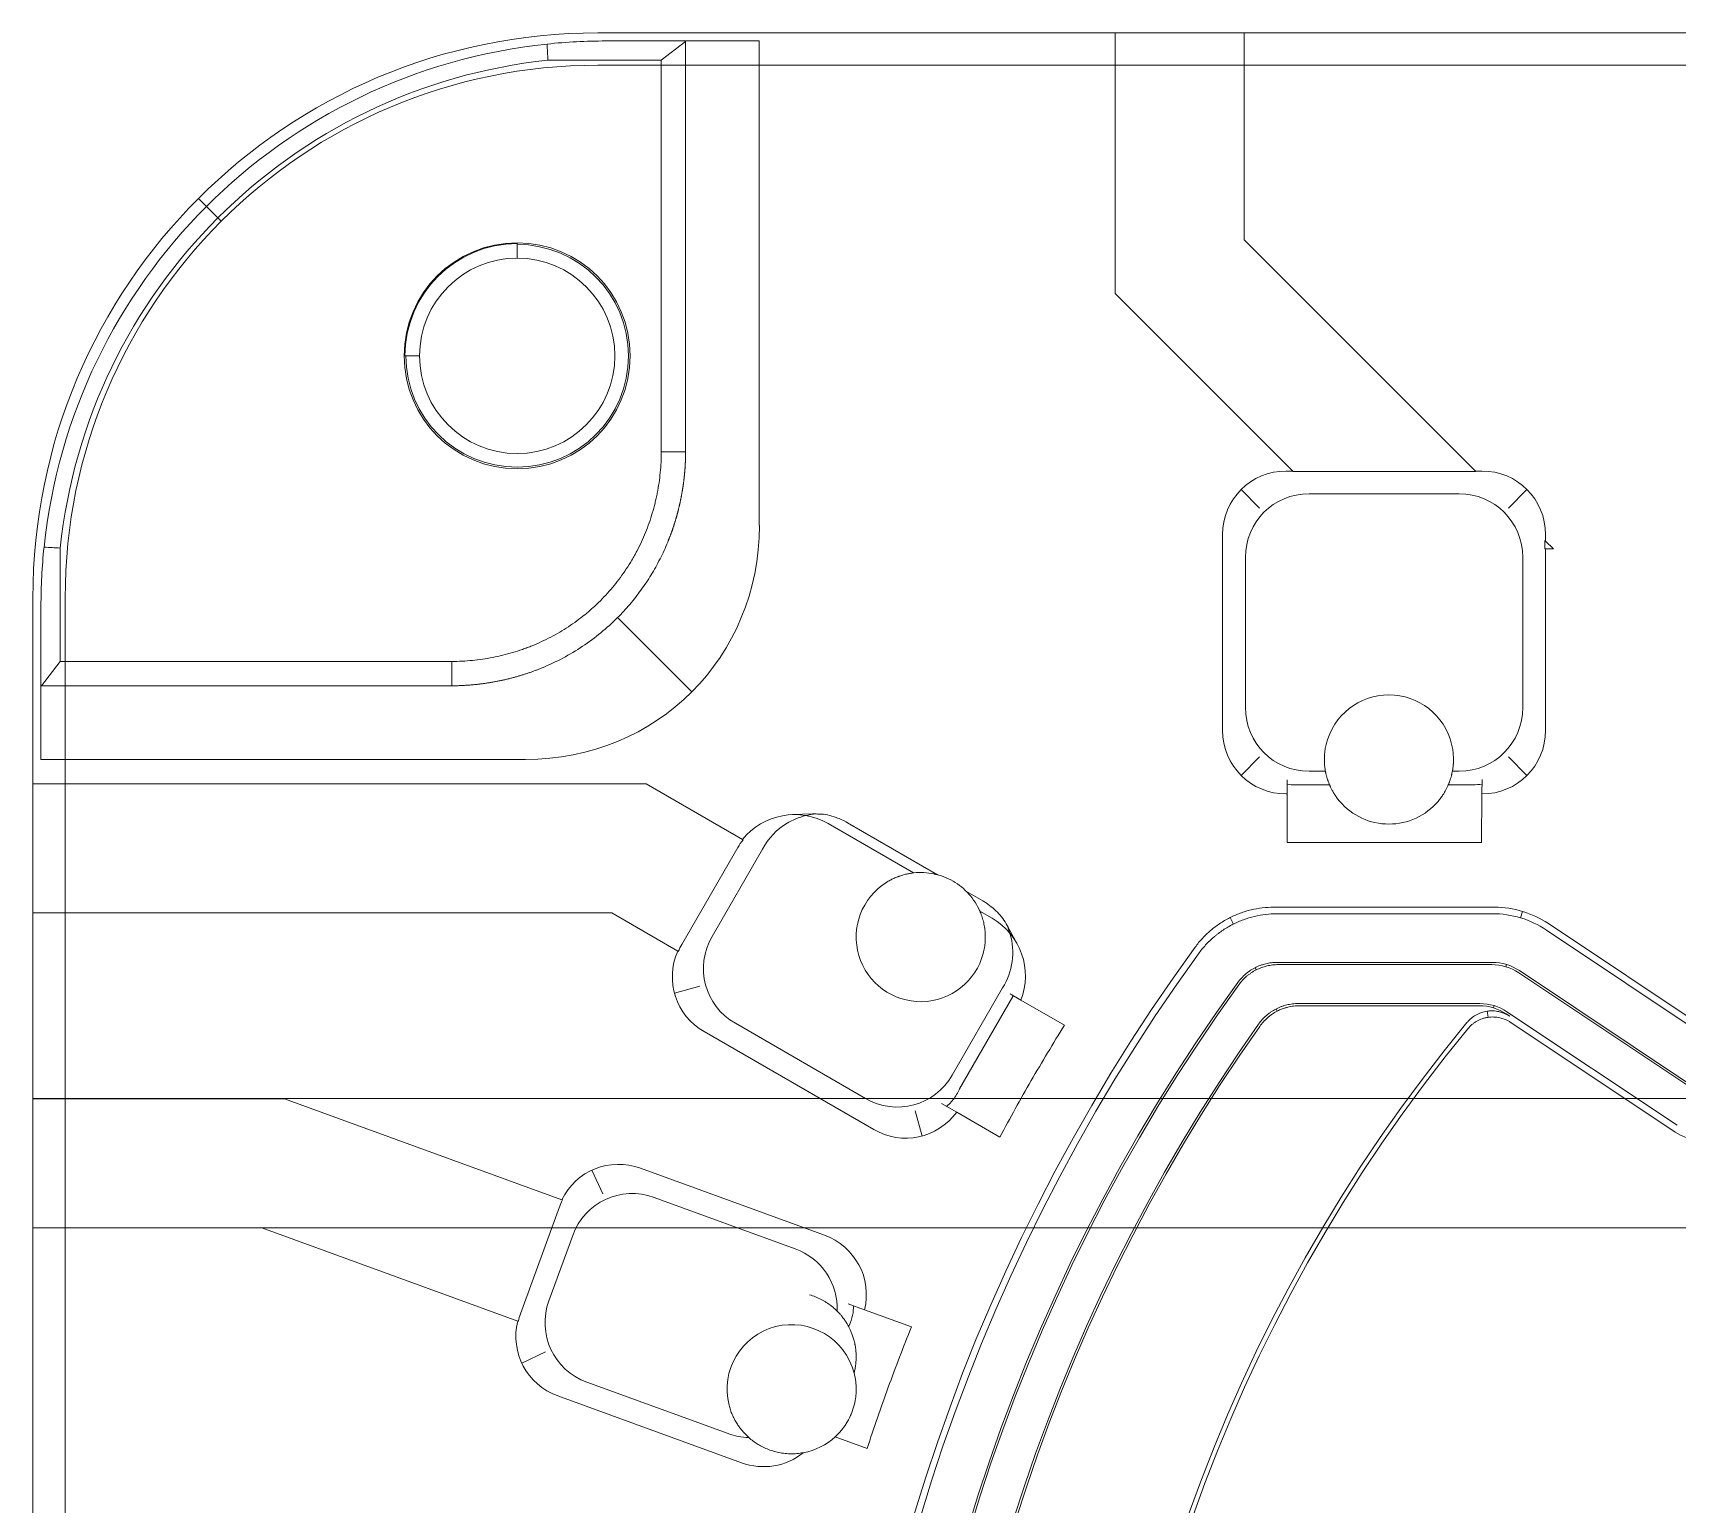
# Model space of a CAD drawing. Header units: millimetres. Extents: x 107 to 1112, y 3172 to 3723.
# Drawn here: x 120.2 to 222.1, y 3631.5 to 3722.6 of the extents above; entities that cross this region are included whole.
import ezdxf
from ezdxf.lldxf.tags import DXFTag

# ---------------------------------------------------------------- set-up
doc = ezdxf.new("R2010")
doc.units = ezdxf.units.MM
doc.layers.add('254', color=7, linetype='Continuous', true_color=0xffffff)
tags = doc.linetypes.add('DASHED', pattern=[25.72, 12.86, -12.86]).pattern_tags.tags
tags[6:7] = [DXFTag(74, 4), DXFTag(75, 0), DXFTag(340, '0'), DXFTag(46, 0.0), DXFTag(50, 0.0), DXFTag(44, 0.0), DXFTag(45, 0.0)]
tags[4:5] = [DXFTag(74, 4), DXFTag(75, 0), DXFTag(340, '0'), DXFTag(46, 0.0), DXFTag(50, 0.0), DXFTag(44, 0.0), DXFTag(45, 0.0)]

msp = doc.modelspace()

# ---------------------------------------------------------------- linework, layer by layer
at = {"layer": '254', "linetype": 'Continuous', "lineweight": 18}
for p, q in [((155.212, 3722.576), (187.253, 3722.576)), ((155.712, 3722.076), (160.657, 3722.076)), ((159.14, 3720.886), (160.647, 3722.042)), ((160.657, 3722.076), (160.647, 3722.042)), ((160.647, 3722.042), (160.647, 3696.629)), ((165.212, 3722.076), (160.657, 3722.076)), ((165.212, 3692.065), (165.212, 3722.076)), ((187.253, 3706.444), (187.253, 3722.576)), ((195.253, 3722.576), (187.253, 3722.576)), ((195.253, 3722.576), (195.253, 3709.758)), ((195.253, 3722.576), (223.284, 3722.576)), ((159.14, 3720.886), (152.117, 3720.886)), ((159.14, 3696.629), (159.14, 3720.886)), ((195.253, 3709.758), (209.569, 3695.441)), ((198.255, 3695.441), (187.253, 3706.444)), ((198.255, 3695.441), (197.851, 3695.441)), ((198.255, 3695.441), (198.291, 3695.406)), ((198.291, 3695.406), (209.604, 3695.406)), ((209.973, 3695.441), (209.569, 3695.441)), ((209.604, 3695.406), (209.569, 3695.441)), ((193.912, 3691.502), (193.912, 3679.381)), ((213.912, 3691.098), (213.912, 3691.502)), ((121.902, 3690.671), (121.902, 3683.648)), ((213.912, 3691.098), (213.877, 3691.134)), ((213.877, 3691.134), (213.877, 3690.613)), ((213.877, 3690.613), (213.912, 3690.613)), ((213.912, 3691.098), (214.397, 3690.613)), ((214.397, 3690.613), (213.912, 3690.613)), ((213.912, 3679.381), (213.912, 3690.613)), ((120.212, 3687.576), (120.212, 3676.071)), ((120.712, 3682.131), (120.712, 3687.076)), ((120.746, 3682.14), (121.902, 3683.648)), ((121.902, 3683.648), (146.159, 3683.648)), ((120.746, 3682.14), (120.712, 3682.131)), ((120.712, 3677.576), (120.712, 3682.131)), ((146.159, 3682.14), (120.746, 3682.14)), ((120.712, 3677.576), (150.723, 3677.576)), ((120.212, 3676.071), (158.211, 3676.071)), ((120.212, 3676.071), (120.212, 3668.071)), ((158.211, 3676.071), (164.178, 3672.626)), ((197.912, 3676.323), (197.912, 3675.502)), ((209.973, 3675.441), (209.981, 3676.342)), ((197.851, 3675.441), (197.912, 3675.441)), ((197.912, 3675.441), (197.912, 3675.502)), ((197.912, 3672.444), (197.912, 3675.441)), ((209.973, 3675.441), (209.947, 3672.444)), ((169.473, 3673.61), (174.77, 3670.552)), ((163.88, 3672.13), (160.406, 3666.113)), ((164.178, 3672.626), (164.206, 3672.61)), ((209.947, 3672.444), (197.912, 3672.444)), ((156.067, 3668.071), (120.212, 3668.071)), ((120.212, 3668.071), (120.212, 3656.562)), ((160.159, 3665.708), (156.067, 3668.071)), ((178.875, 3668.181), (179.625, 3667.748)), ((197.078, 3668.429), (210.747, 3668.429)), ((210.625, 3668.023), (197.285, 3668.023)), ((223.749, 3660.489), (213.965, 3667.012)), ((214.088, 3667.417), (223.872, 3660.894)), ((160.193, 3665.688), (160.159, 3665.708)), ((197.287, 3665.008), (210.623, 3665.008)), ((197.357, 3664.871), (210.582, 3664.871)), ((212.252, 3664.365), (222.795, 3657.337)), ((212.293, 3664.502), (222.836, 3657.474)), ((181.42, 3662.671), (180.748, 3663.059)), ((181.42, 3662.671), (184.113, 3661.116)), ((209.852, 3662.459), (198.597, 3662.459)), ((209.81, 3662.322), (198.668, 3662.322)), ((211.48, 3661.817), (211.701, 3661.67)), ((222.065, 3654.925), (211.522, 3661.953)), ((172.298, 3654.659), (161.8, 3660.719)), ((221.937, 3654.503), (211.757, 3661.29)), ((120.212, 3656.562), (135.802, 3656.562)), ((120.212, 3656.562), (120.212, 3648.562)), ((135.802, 3656.562), (152.979, 3650.309)), ((176.506, 3656.27), (177.438, 3655.732)), ((180.113, 3654.188), (177.438, 3655.732)), ((157.855, 3652.259), (169.246, 3648.113)), ((152.827, 3649.86), (150.416, 3643.234)), ((152.979, 3650.309), (153.016, 3650.296)), ((134.391, 3648.562), (120.212, 3648.562)), ((120.212, 3648.562), (120.212, 3628.407)), ((150.243, 3642.792), (134.391, 3648.562)), ((171.728, 3643.485), (170.717, 3643.853)), ((171.728, 3643.485), (174.629, 3642.429)), ((150.28, 3642.778), (150.243, 3642.792)), ((164.115, 3634.018), (152.725, 3638.164)), ((171.893, 3634.912), (169.918, 3635.631))]:
    msp.add_line(p, q, dxfattribs=at)
at = {"layer": '254', "linetype": 'DASHED', "lineweight": 13}
for p, q in [((155.212, 3720.576), (485.212, 3720.576)), ((131.877, 3710.911), (130.463, 3712.325)), ((150.212, 3708.626), (150.212, 3709.576)), ((143.212, 3702.576), (144.162, 3702.576)), ((122.212, 3477.576), (122.212, 3687.576)), ((168.515, 3674.2), (167.271, 3674.162)), ((176.251, 3670.439), (170.677, 3673.657)), ((179.064, 3668.815), (178.04, 3669.407)), ((181.204, 3666.118), (180.615, 3667.214)), ((391.212, 3656.576), (120.212, 3656.576)), ((120.212, 3648.576), (391.212, 3648.576))]:
    msp.add_line(p, q, dxfattribs=at)
at = {"layer": '254', "linetype": 'Continuous', "lineweight": 13}
for p, q in [((196.202, 3693.151), (195.059, 3694.295)), ((212.765, 3694.295), (211.622, 3693.151)), ((208.562, 3694.031), (199.262, 3694.031)), ((195.323, 3690.092), (195.323, 3680.791)), ((212.501, 3680.791), (212.501, 3690.092)), ((161.025, 3681.763), (156.428, 3686.36)), ((196.202, 3677.731), (195.059, 3676.588)), ((211.622, 3677.731), (212.765, 3676.588)), ((198.427, 3676.007), (200.532, 3676.007)), ((200.278, 3676.852), (199.262, 3676.852)), ((207.891, 3676.007), (209.397, 3676.007)), ((208.562, 3676.852), (208.146, 3676.852)), ((165.407, 3672.024), (162.285, 3666.617)), ((194.582, 3667.383), (194.381, 3667.791)), ((212.37, 3667.765), (212.492, 3668.17)), ((195.927, 3664.684), (195.996, 3664.546)), ((211.454, 3664.742), (211.496, 3664.879)), ((161.517, 3663.527), (159.955, 3663.109)), ((177.163, 3658.027), (180.284, 3663.434)), ((180.919, 3662.887), (177.621, 3657.174)), ((197.291, 3661.989), (197.221, 3662.126)), ((210.36, 3661.608), (210.307, 3661.987)), ((210.683, 3662.193), (210.724, 3662.33)), ((163.727, 3661.236), (171.781, 3656.585)), ((175.29, 3654.255), (174.871, 3655.817)), ((154.839, 3652.137), (155.522, 3650.672)), ((167.438, 3647.27), (158.698, 3650.451)), ((153.649, 3648.097), (152.179, 3644.056)), ((170.779, 3642.523), (170.749, 3642.443)), ((150.493, 3640.197), (151.958, 3640.88)), ((154.533, 3639.007), (163.272, 3635.826))]:
    msp.add_line(p, q, dxfattribs=at)
at = {"layer": '254', "linetype": 'DASHED', "lineweight": 13}
msp.add_circle((150.212, 3702.576), 6.05, dxfattribs=at)
at = {"layer": '254', "linetype": 'Continuous', "lineweight": 18}
for centre, radius, start, end in [((155.212, 3687.576), 35, 90, 180), ((155.712, 3687.076), 35, 95.98132, 174.01868), ((155.712, 3687.076), 34, 96.06873, 173.93127), ((204.212, 3677.576), 4, 13.79911, 166.20089), ((204.212, 3677.576), 4, 220.40251, 319.59749), ((175.212, 3666.576), 4, 122.20411, 345.35779), ((286.167, 3597.576), 116.203, 143.95643, 216.04357), ((286.167, 3597.576), 115.798, 144.06411, 215.93589), ((286.167, 3597.576), 112.783, 144.06521, 215.93479), ((286.167, 3597.576), 112.646, 144.10172, 215.89828), ((286.167, 3597.576), 110.234, 144.75718, 215.24282), ((286.167, 3597.576), 110.097, 144.79511, 215.20489), ((286.167, 3597.576), 100.033, 140.44592, 219.55408), ((286.167, 3597.576), 99.748, 140.59638, 219.40362), ((167.212, 3638.576), 4, 14.47751, 194.28714), ((167.212, 3638.576), 4, 280.41011, 312.57776)]:
    msp.add_arc(centre, radius, start, end, dxfattribs=at)
at = {"layer": '254', "linetype": 'DASHED', "lineweight": 13}
for centre, radius, start, end in [((155.212, 3687.576), 33, 90, 180), ((150.212, 3702.576), 7, 90, 180), ((150.212, 3702.576), 7, 180, 90), ((150.212, 3702.576), 6.95, 90, 180), ((150.212, 3702.576), 6.9, 180, 90)]:
    msp.add_arc(centre, radius, start, end, dxfattribs=at)
at = {"layer": '254', "linetype": 'Continuous', "lineweight": 18}
for centre, major_axis, ratio, start_param, end_param in [((155.712, 3687.076), (0, 35), 1, 0, 0.1043938), ((197.974, 3691.38), (2.915, -2.915), 0.9702875, 2.3712736, 3.9119117), ((209.85, 3691.38), (-2.915, -2.915), 0.9702875, 2.3712736, 3.9119117), ((149.683, 3693.105), (-11.343, 11.343), 0.9351131, 2.3897132, 3.8934721), ((155.712, 3687.076), (0, 35), 1, 1.4664026, 1.5707963), ((197.974, 3679.503), (2.915, 2.915), 0.9702875, 2.3712736, 3.9119117), ((209.85, 3679.503), (-2.915, 2.915), 0.9702875, 2.3712736, 3.9119117), ((204.212, 3677.576), (3.822, 1.18), 1, 3.0987972, 3.1810298), ((204.212, 3677.576), (-3.821, 1.184), 1, 3.1031205, 3.1853531), ((167.394, 3670.164), (4.083, 0.126), 0.9791633, 1.0068886, 2.4471441), ((167.436, 3670.165), (4.083, 0.126), 0.9791633, 2.4526159, 2.5965334), ((177.68, 3664.225), (-1.932, 3.599), 0.9791633, 3.8360412, 5.2762967), ((210.62, 3661.985), (1.75, 5.78), 0.9985042, 5.9895989, 6.5767717), ((210.742, 3662.39), (1.75, 5.78), 0.9985042, 5.9895989, 6.5767717), ((163.937, 3664.176), (3.982, 1.067), 0.9702875, 2.4798532, 3.9119117), ((163.985, 3664.189), (3.982, 1.067), 0.9702875, 2.3712736, 2.4886254), ((210.579, 3661.852), (-0.875, -2.89), 0.9985042, 2.8480063, 3.435179), ((210.621, 3661.989), (-0.875, -2.89), 0.9985042, 2.8480063, 3.435179), ((209.808, 3659.303), (0.875, 2.89), 0.9985042, 5.9895989, 6.5767717), ((209.849, 3659.44), (0.875, 2.89), 0.9985042, 5.9895989, 6.5767717), ((174.223, 3658.237), (-1.067, 3.982), 0.9702875, 2.3712736, 3.8033321), ((223.61, 3657.017), (-0.875, -2.89), 0.9985042, 5.9895989, 6.5767717), ((156.581, 3648.401), (1.742, -3.736), 0.9702875, 2.3712736, 3.8033321), ((156.602, 3648.355), (1.742, -3.736), 0.9702875, 3.79456, 3.9119117), ((167.741, 3644.339), (-3.736, -1.742), 0.9702875, 2.4798532, 3.9119117), ((154.229, 3641.939), (3.736, 1.742), 0.9702875, 2.4798532, 3.9119117), ((154.274, 3641.96), (3.736, 1.742), 0.9702875, 2.3712736, 2.4886254), ((165.39, 3637.877), (-1.742, 3.736), 0.9702875, 2.3712736, 3.3786653)]:
    msp.add_ellipse(centre, major_axis=major_axis, ratio=ratio, start_param=start_param, end_param=end_param, dxfattribs=at)
at = {"layer": '254', "linetype": 'Continuous', "lineweight": 13}
for centre, major_axis, ratio, start_param, end_param in [((199.384, 3689.969), (2.915, -2.915), 0.9702875, 2.3712736, 3.9119117), ((208.44, 3689.969), (-2.915, -2.915), 0.9702875, 2.3712736, 3.9119117), ((199.384, 3680.914), (2.915, 2.915), 0.9702875, 2.3712736, 3.9119117), ((208.44, 3680.914), (-2.915, 2.915), 0.9702875, 2.3712736, 3.9119117), ((199.306, 3680.835), (2.329, 4.485), 0.7674828, 3.3943219, 3.5232437), ((208.518, 3680.835), (-2.329, 4.485), 0.7674828, 2.7599416, 2.9057976), ((169.053, 3670.215), (4.083, 0.126), 0.9791633, 2.0827598, 2.6414224), ((176.895, 3665.687), (-1.932, 3.599), 0.9791633, 3.641763, 4.5074419), ((165.864, 3664.692), (3.982, 1.067), 0.9702875, 2.3712736, 3.9119117), ((173.706, 3660.164), (-1.067, 3.982), 0.9702875, 2.3712736, 3.9119117), ((157.424, 3646.593), (1.742, -3.736), 0.9702875, 2.3712736, 3.9119117), ((165.933, 3643.496), (-3.736, -1.742), 0.9702875, 2.6733715, 3.9119117), ((156.037, 3642.782), (3.736, 1.742), 0.9702875, 2.3712736, 3.9119117), ((164.546, 3639.685), (-1.742, 3.736), 0.9702875, 2.3712736, 2.6960457)]:
    msp.add_ellipse(centre, major_axis=major_axis, ratio=ratio, start_param=start_param, end_param=end_param, dxfattribs=at)
at = {"layer": '254', "linetype": 'DASHED', "lineweight": 13}
for centre, major_axis, ratio, start_param, end_param in [((169.053, 3670.215), (4.083, 0.126), 0.9791633, 1.936564, 1.9836927), ((169.053, 3670.215), (4.083, 0.126), 0.9791633, 1.6220815, 1.936564), ((168.638, 3670.202), (3.999, 0.123), 0.9997783, 1.4973183, 1.5708145), ((169.053, 3670.215), (4.083, 0.126), 0.9791633, 1.9836927, 2.0827599), ((176.895, 3665.687), (-1.932, 3.599), 0.9791633, 4.5074419, 4.644631)]:
    msp.add_ellipse(centre, major_axis=major_axis, ratio=ratio, start_param=start_param, end_param=end_param, dxfattribs=at)
at = {"layer": '254', "linetype": 'Continuous', "lineweight": 18}
for points, degree in [([(152.065, 3721.886), (152.082, 3721.552), (152.099, 3721.219), (152.117, 3720.886)], 3), ([(159.14, 3696.629), (160.647, 3696.629)], 1), ([(121.902, 3690.671), (121.569, 3690.688), (121.236, 3690.706), (120.902, 3690.723)], 3), ([(146.159, 3682.14), (146.159, 3683.648)], 1)]:
    msp.add_open_spline(points, degree=degree, dxfattribs=at)
for points, knots in [([(146.159, 3683.648), (146.588, 3683.649), (147.013, 3683.671), (147.858, 3683.754), (148.277, 3683.815), (149.108, 3683.976), (149.52, 3684.076), (150.132, 3684.257), (150.335, 3684.322), (150.588, 3684.41), (150.639, 3684.428), (150.74, 3684.465), (150.891, 3684.521), (151.438, 3684.735), (151.919, 3684.958), (152.668, 3685.352), (153.032, 3685.566), (153.738, 3686.032), (154.081, 3686.284), (154.455, 3686.587), (154.496, 3686.621), (154.579, 3686.69), (154.62, 3686.725), (154.742, 3686.829), (154.983, 3687.042), (155.215, 3687.262), (155.666, 3687.712), (155.95, 3688.026), (156.485, 3688.682), (156.737, 3689.023), (157.09, 3689.555), (157.203, 3689.736), (157.34, 3689.967), (157.367, 3690.013), (157.42, 3690.106), (157.5, 3690.246), (157.576, 3690.387), (157.825, 3690.859), (158.004, 3691.244), (158.323, 3692.029), (158.463, 3692.429), (158.644, 3693.039), (158.7, 3693.245), (158.776, 3693.555), (158.813, 3693.712), (158.846, 3693.869), (158.868, 3693.974), (158.879, 3694.026), (158.971, 3694.5), (159.033, 3694.923), (159.117, 3695.773), (159.138, 3696.2), (159.14, 3696.629)], [0, 0, 0, 0, 0.0625, 0.0625, 0.125, 0.125, 0.1875, 0.1875, 0.21875, 0.21875, 0.2265625, 0.2265625, 0.234375, 0.25, 0.3125, 0.3125, 0.375, 0.375, 0.4375, 0.4375, 0.4453125, 0.4453125, 0.453125, 0.453125, 0.46875, 0.5, 0.5, 0.5625, 0.5625, 0.625, 0.625, 0.65625, 0.65625, 0.6640625, 0.6640625, 0.671875, 0.6875, 0.6875, 0.75, 0.75, 0.8125, 0.8125, 0.84375, 0.84375, 0.859375, 0.8671875, 0.8671875, 0.875, 0.875, 0.9375, 0.9375, 1, 1, 1, 1]), ([(160.647, 3696.629), (160.647, 3696.608), (160.647, 3696.567), (160.646, 3696.504), (160.645, 3696.442), (160.644, 3696.379), (160.643, 3696.317), (160.641, 3696.254), (160.639, 3696.192), (160.637, 3696.13), (160.634, 3696.068), (160.631, 3696.006), (160.628, 3695.944), (160.625, 3695.882), (160.622, 3695.82), (160.618, 3695.759), (160.614, 3695.697), (160.61, 3695.635), (160.605, 3695.574), (160.601, 3695.513), (160.596, 3695.451), (160.59, 3695.39), (160.585, 3695.329), (160.579, 3695.268), (160.573, 3695.207), (160.567, 3695.146), (160.561, 3695.085), (160.554, 3695.024), (160.547, 3694.964), (160.54, 3694.903), (160.533, 3694.843), (160.525, 3694.782), (160.517, 3694.722), (160.509, 3694.662), (160.501, 3694.602), (160.492, 3694.542), (160.484, 3694.482), (160.475, 3694.422), (160.465, 3694.362), (160.456, 3694.303), (160.446, 3694.243), (160.436, 3694.184), (160.426, 3694.125), (160.416, 3694.065), (160.405, 3694.006), (160.394, 3693.947), (160.383, 3693.888), (160.372, 3693.83), (160.361, 3693.771), (160.349, 3693.712), (160.337, 3693.654), (160.325, 3693.596), (160.312, 3693.537), (160.3, 3693.479), (160.287, 3693.421), (160.274, 3693.363), (160.26, 3693.305), (160.247, 3693.248), (160.233, 3693.19), (160.219, 3693.132), (160.205, 3693.075), (160.191, 3693.018), (160.176, 3692.961), (160.162, 3692.904), (160.147, 3692.847), (160.131, 3692.79), (160.116, 3692.733), (160.1, 3692.677), (160.085, 3692.62), (160.069, 3692.564), (160.052, 3692.508), (160.036, 3692.452), (160.019, 3692.396), (160.002, 3692.34), (159.985, 3692.284), (159.968, 3692.229), (159.951, 3692.173), (159.933, 3692.118), (159.915, 3692.063), (159.897, 3692.007), (159.879, 3691.952), (159.86, 3691.898), (159.841, 3691.843), (159.823, 3691.788), (159.804, 3691.734), (159.784, 3691.68), (159.765, 3691.625), (159.745, 3691.571), (159.725, 3691.517), (159.705, 3691.464), (159.685, 3691.41), (159.665, 3691.356), (159.644, 3691.303), (159.623, 3691.25), (159.602, 3691.197), (159.581, 3691.144), (159.56, 3691.091), (159.401, 3690.702), (159.076, 3689.992), (158.521, 3688.997), (157.894, 3688.056), (157.198, 3687.173), (156.375, 3686.281), (155.404, 3685.403), (154.272, 3684.564), (153.052, 3683.835), (152.16, 3683.416), (151.654, 3683.211), (151.558, 3683.172), (151.462, 3683.135), (151.365, 3683.098), (151.267, 3683.061), (151.17, 3683.025), (151.071, 3682.99), (150.973, 3682.956), (150.874, 3682.922), (150.774, 3682.889), (150.674, 3682.856), (150.574, 3682.824), (150.473, 3682.793), (150.372, 3682.763), (150.271, 3682.733), (150.169, 3682.703), (150.066, 3682.675), (149.964, 3682.647), (149.861, 3682.62), (149.757, 3682.594), (149.653, 3682.568), (149.549, 3682.543), (149.444, 3682.518), (149.339, 3682.495), (149.234, 3682.472), (149.128, 3682.45), (149.022, 3682.428), (148.916, 3682.408), (148.809, 3682.388), (148.702, 3682.368), (148.595, 3682.35), (148.487, 3682.332), (148.379, 3682.315), (148.271, 3682.299), (148.162, 3682.284), (148.053, 3682.269), (147.944, 3682.255), (147.834, 3682.242), (147.724, 3682.229), (147.614, 3682.218), (147.504, 3682.207), (147.393, 3682.197), (147.282, 3682.188), (147.171, 3682.179), (147.059, 3682.172), (146.948, 3682.165), (146.836, 3682.159), (146.723, 3682.154), (146.611, 3682.149), (146.498, 3682.146), (146.385, 3682.143), (146.272, 3682.141), (146.196, 3682.141), (146.159, 3682.14)], [0, 0, 0, 0, 0.0027508, 0.0054989, 0.0082441, 0.0109866, 0.0137264, 0.0164633, 0.0191975, 0.021929, 0.0246577, 0.0273836, 0.0301068, 0.0328272, 0.0355449, 0.0382598, 0.040972, 0.0436814, 0.0463882, 0.0490921, 0.0517934, 0.0544919, 0.0571877, 0.0598808, 0.0625712, 0.0652588, 0.0679438, 0.070626, 0.0733055, 0.0759823, 0.0786565, 0.0813279, 0.0839966, 0.0866627, 0.089326, 0.0919867, 0.0946447, 0.0973, 0.0999526, 0.1026025, 0.1052498, 0.1078945, 0.1105364, 0.1131757, 0.1158123, 0.1184463, 0.1210777, 0.1237063, 0.1263324, 0.1289558, 0.1315765, 0.1341947, 0.1368102, 0.139423, 0.1420333, 0.1446409, 0.1472459, 0.1498482, 0.152448, 0.1550452, 0.1576397, 0.1602317, 0.162821, 0.1654078, 0.1679919, 0.1705735, 0.1731525, 0.1757289, 0.1783027, 0.180874, 0.1834426, 0.1860087, 0.1885723, 0.1911332, 0.1936917, 0.1962475, 0.1988008, 0.2013516, 0.2038998, 0.2064454, 0.2089886, 0.2115292, 0.2140672, 0.2166028, 0.2191358, 0.2216663, 0.2241942, 0.2267197, 0.2292426, 0.2317631, 0.234281, 0.2367964, 0.2393094, 0.2418198, 0.2443278, 0.2468333, 0.2493363, 0.2518368, 0.3021386, 0.3520763, 0.4016808, 0.4509841, 0.5000184, 0.5613415, 0.6230985, 0.6853521, 0.7481636, 0.7526946, 0.7572337, 0.7617809, 0.7663364, 0.7709001, 0.7754719, 0.7800521, 0.7846405, 0.7892372, 0.7938422, 0.7984556, 0.8030773, 0.8077073, 0.8123458, 0.8169927, 0.821648, 0.8263118, 0.8309841, 0.8356648, 0.8403541, 0.8450519, 0.8497583, 0.8544732, 0.8591967, 0.8639289, 0.8686696, 0.873419, 0.8781771, 0.8829439, 0.8877194, 0.8925036, 0.8972965, 0.9020983, 0.9069088, 0.911728, 0.9165562, 0.9213931, 0.9262389, 0.9310936, 0.9359571, 0.9408296, 0.945711, 0.9506013, 0.9555006, 0.9604088, 0.9653261, 0.9702523, 0.9751876, 0.9801319, 0.9850853, 0.9900478, 0.9950193, 1, 1, 1, 1]), ([(200.343, 3676.561), (200.337, 3676.581), (200.33, 3676.611), (200.315, 3676.671), (200.31, 3676.693), (200.302, 3676.73), (200.299, 3676.743), (200.294, 3676.77), (200.291, 3676.784), (200.276, 3676.858), (200.264, 3676.924), (200.248, 3677.036), (200.243, 3677.075), (200.236, 3677.137), (200.233, 3677.158), (200.229, 3677.202), (200.227, 3677.224), (200.218, 3677.336), (200.213, 3677.432), (200.211, 3677.583), (200.212, 3677.635), (200.214, 3677.714), (200.215, 3677.741), (200.218, 3677.796), (200.219, 3677.823), (200.229, 3677.961), (200.241, 3678.073), (200.267, 3678.243), (200.277, 3678.3), (200.294, 3678.386), (200.301, 3678.415), (200.313, 3678.473), (200.32, 3678.502), (200.327, 3678.53)], [0, 0, 0, 0, 0.125, 0.125, 0.1875, 0.1875, 0.21875, 0.21875, 0.25, 0.25, 0.375, 0.375, 0.4375, 0.4375, 0.46875, 0.46875, 0.5, 0.5, 0.625, 0.625, 0.6875, 0.6875, 0.71875, 0.71875, 0.75, 0.75, 0.875, 0.875, 0.9375, 0.9375, 0.96875, 0.96875, 1, 1, 1, 1]), ([(208.096, 3678.53), (208.124, 3678.416), (208.147, 3678.302), (208.173, 3678.132), (208.181, 3678.075), (208.19, 3677.991), (208.193, 3677.963), (208.198, 3677.907), (208.2, 3677.879), (208.21, 3677.741), (208.213, 3677.636), (208.211, 3677.484), (208.209, 3677.435), (208.206, 3677.362), (208.205, 3677.338), (208.202, 3677.292), (208.2, 3677.269), (208.191, 3677.157), (208.181, 3677.075), (208.167, 3676.981), (208.164, 3676.963), (208.159, 3676.927), (208.156, 3676.91), (208.147, 3676.86), (208.141, 3676.828), (208.124, 3676.741), (208.113, 3676.692), (208.101, 3676.642), (208.099, 3676.632), (208.094, 3676.615), (208.092, 3676.606), (208.087, 3676.584), (208.083, 3676.571), (208.081, 3676.561)], [0, 0, 0, 0, 0.125, 0.125, 0.1875, 0.1875, 0.21875, 0.21875, 0.25, 0.25, 0.375, 0.375, 0.4375, 0.4375, 0.46875, 0.46875, 0.5, 0.5, 0.625, 0.625, 0.65625, 0.65625, 0.6875, 0.6875, 0.75, 0.75, 0.875, 0.875, 0.90625, 0.90625, 0.9375, 0.9375, 1, 1, 1, 1]), ([(200.439, 3676.246), (200.446, 3676.226), (200.455, 3676.201), (200.478, 3676.142), (200.491, 3676.107), (200.523, 3676.03), (200.541, 3675.986), (200.568, 3675.926), (200.573, 3675.914), (200.585, 3675.889), (200.591, 3675.876), (200.609, 3675.837), (200.623, 3675.81), (200.664, 3675.727), (200.696, 3675.668), (200.766, 3675.544), (200.805, 3675.479), (200.87, 3675.378), (200.904, 3675.326), (200.941, 3675.273), (200.966, 3675.238), (200.979, 3675.22), (201.046, 3675.13), (201.103, 3675.057), (201.166, 3674.984)], [0, 0, 0, 0, 0.125, 0.125, 0.25, 0.25, 0.375, 0.375, 0.40625, 0.40625, 0.4375, 0.4375, 0.5, 0.5, 0.625, 0.625, 0.75, 0.75, 0.8125, 0.84375, 0.84375, 0.875, 0.875, 1, 1, 1, 1]), ([(207.258, 3674.984), (207.32, 3675.057), (207.377, 3675.129), (207.482, 3675.271), (207.53, 3675.341), (207.616, 3675.475), (207.656, 3675.541), (207.709, 3675.635), (207.726, 3675.665), (207.758, 3675.725), (207.773, 3675.754), (207.814, 3675.837), (207.839, 3675.889), (207.882, 3675.984), (207.9, 3676.028), (207.924, 3676.086), (207.931, 3676.105), (207.945, 3676.14), (207.951, 3676.156), (207.968, 3676.201), (207.977, 3676.226), (207.984, 3676.246)], [0, 0, 0, 0, 0.125, 0.125, 0.25, 0.25, 0.375, 0.375, 0.4375, 0.4375, 0.5, 0.5, 0.625, 0.625, 0.75, 0.75, 0.8125, 0.8125, 0.875, 0.875, 1, 1, 1, 1]), ([(173.08, 3669.961), (173.156, 3670.009), (173.234, 3670.054), (173.389, 3670.138), (173.468, 3670.177), (173.627, 3670.25), (173.707, 3670.284), (173.809, 3670.322), (173.829, 3670.33), (173.87, 3670.344), (173.931, 3670.366), (173.991, 3670.386), (174.112, 3670.423), (174.192, 3670.445), (174.351, 3670.483), (174.431, 3670.5), (174.589, 3670.528), (174.667, 3670.54), (174.756, 3670.55), (174.766, 3670.551), (174.776, 3670.552)], [0, 0, 0, 0, 0.1402524, 0.1402524, 0.2805049, 0.2805049, 0.4207573, 0.4207573, 0.4558204, 0.4558204, 0.4908835, 0.5610097, 0.5610097, 0.7012622, 0.7012622, 0.8415146, 0.8415146, 0.981767, 0.981767, 1, 1, 1, 1]), ([(174.77, 3670.552), (174.98, 3670.575), (175.192, 3670.582), (175.614, 3670.561), (175.825, 3670.535), (176.239, 3670.448), (176.442, 3670.388), (176.837, 3670.237), (177.029, 3670.146), (177.395, 3669.935), (177.569, 3669.814), (177.898, 3669.548), (178.051, 3669.401), (178.333, 3669.086), (178.462, 3668.918), (178.69, 3668.562), (178.791, 3668.375), (178.875, 3668.181)], [0, 0, 0, 0, 0.125, 0.125, 0.25, 0.25, 0.375, 0.375, 0.5, 0.5, 0.625, 0.625, 0.75, 0.75, 0.875, 0.875, 1, 1, 1, 1]), ([(178.87, 3668.193), (178.891, 3668.147), (178.911, 3668.099), (178.971, 3667.947), (179.009, 3667.84), (179.059, 3667.673), (179.075, 3667.616), (179.104, 3667.502), (179.117, 3667.443), (179.153, 3667.267), (179.172, 3667.148), (179.2, 3666.908), (179.208, 3666.787), (179.212, 3666.603), (179.212, 3666.541), (179.21, 3666.448), (179.209, 3666.417), (179.206, 3666.356), (179.197, 3666.201), (179.179, 3666.048), (179.139, 3665.805), (179.113, 3665.685), (179.082, 3665.565)], [0, 0, 0, 0, 0.0621652, 0.0621652, 0.1961416, 0.1961416, 0.2631298, 0.2631298, 0.330118, 0.330118, 0.4640944, 0.4640944, 0.5980708, 0.5980708, 0.665059, 0.665059, 0.6985531, 0.6985531, 0.7320472, 0.8660236, 0.8660236, 1, 1, 1, 1]), ([(192.209, 3665.95), (192.349, 3666.143), (192.499, 3666.325), (192.819, 3666.67), (192.988, 3666.833), (193.256, 3667.062), (193.348, 3667.136), (193.536, 3667.279), (193.633, 3667.347), (193.93, 3667.546), (194.134, 3667.665), (194.553, 3667.879), (194.769, 3667.973), (195.1, 3668.096), (195.268, 3668.152), (195.439, 3668.202), (195.553, 3668.233), (195.611, 3668.248), (195.9, 3668.317), (196.366, 3668.4), (196.84, 3668.429), (197.078, 3668.429)], [0, 0, 0, 0, 0.125, 0.125, 0.25, 0.25, 0.3125, 0.3125, 0.375, 0.375, 0.5, 0.5, 0.625, 0.625, 0.6875, 0.71875, 0.71875, 0.75, 0.75, 0.875, 1, 1, 1, 1]), ([(197.285, 3668.023), (197.046, 3668.023), (196.809, 3668.009), (196.342, 3667.954), (196.11, 3667.912), (195.652, 3667.802), (195.426, 3667.734), (194.977, 3667.569), (194.76, 3667.474), (194.34, 3667.26), (194.137, 3667.141), (193.843, 3666.944), (193.698, 3666.841), (193.558, 3666.732), (193.465, 3666.657), (193.419, 3666.619), (193.192, 3666.425), (192.85, 3666.096), (192.549, 3665.729), (192.409, 3665.535)], [0, 0, 0, 0, 0.125, 0.125, 0.25, 0.25, 0.375, 0.375, 0.5, 0.5, 0.625, 0.625, 0.6875, 0.71875, 0.71875, 0.75, 0.75, 0.875, 1, 1, 1, 1]), ([(194.849, 3663.764), (194.919, 3663.861), (195.069, 3664.044), (195.24, 3664.209), (195.376, 3664.325), (195.422, 3664.362), (195.517, 3664.434), (195.565, 3664.468), (195.713, 3664.567), (195.814, 3664.626), (196.024, 3664.733), (196.132, 3664.781), (196.272, 3664.832), (196.3, 3664.842), (196.357, 3664.861), (196.385, 3664.87), (196.47, 3664.896), (196.527, 3664.911), (196.699, 3664.953), (196.815, 3664.973), (197.049, 3665.001), (197.167, 3665.008), (197.287, 3665.008)], [0, 0, 0, 0, 0.125, 0.25, 0.25, 0.3125, 0.3125, 0.375, 0.375, 0.5, 0.5, 0.625, 0.625, 0.65625, 0.65625, 0.6875, 0.6875, 0.75, 0.75, 0.875, 0.875, 1, 1, 1, 1]), ([(197.357, 3664.871), (197.237, 3664.871), (197, 3664.857), (196.767, 3664.815), (196.593, 3664.773), (196.536, 3664.758), (196.422, 3664.723), (196.366, 3664.704), (196.199, 3664.642), (196.091, 3664.595), (195.882, 3664.488), (195.78, 3664.428), (195.656, 3664.345), (195.631, 3664.328), (195.583, 3664.293), (195.559, 3664.276), (195.488, 3664.222), (195.442, 3664.185), (195.307, 3664.069), (195.223, 3663.988), (195.063, 3663.814), (194.988, 3663.722), (194.918, 3663.626)], [0, 0, 0, 0, 0.125, 0.25, 0.25, 0.3125, 0.3125, 0.375, 0.375, 0.5, 0.5, 0.625, 0.625, 0.65625, 0.65625, 0.6875, 0.6875, 0.75, 0.75, 0.875, 0.875, 1, 1, 1, 1]), ([(196.138, 3661.186), (196.208, 3661.284), (196.358, 3661.472), (196.529, 3661.64), (196.642, 3661.739), (196.665, 3661.758), (196.712, 3661.796), (196.736, 3661.815), (196.807, 3661.87), (196.856, 3661.906), (197.005, 3662.007), (197.107, 3662.068), (197.319, 3662.177), (197.428, 3662.226), (197.57, 3662.279), (197.598, 3662.289), (197.655, 3662.308), (197.684, 3662.318), (197.77, 3662.344), (197.828, 3662.36), (198.002, 3662.402), (198.119, 3662.423), (198.356, 3662.452), (198.476, 3662.459), (198.597, 3662.459)], [0, 0, 0, 0, 0.125, 0.25, 0.25, 0.28125, 0.28125, 0.3125, 0.3125, 0.375, 0.375, 0.5, 0.5, 0.625, 0.625, 0.65625, 0.65625, 0.6875, 0.6875, 0.75, 0.75, 0.875, 0.875, 1, 1, 1, 1]), ([(198.668, 3662.322), (198.547, 3662.322), (198.307, 3662.308), (198.071, 3662.265), (197.925, 3662.229), (197.896, 3662.222), (197.837, 3662.206), (197.808, 3662.197), (197.722, 3662.17), (197.665, 3662.151), (197.497, 3662.088), (197.388, 3662.039), (197.176, 3661.929), (197.073, 3661.868), (196.948, 3661.783), (196.923, 3661.766), (196.875, 3661.73), (196.85, 3661.712), (196.779, 3661.657), (196.733, 3661.619), (196.598, 3661.501), (196.513, 3661.417), (196.353, 3661.24), (196.278, 3661.146), (196.208, 3661.047)], [0, 0, 0, 0, 0.125, 0.25, 0.25, 0.28125, 0.28125, 0.3125, 0.3125, 0.375, 0.375, 0.5, 0.5, 0.625, 0.625, 0.65625, 0.65625, 0.6875, 0.6875, 0.75, 0.75, 0.875, 0.875, 1, 1, 1, 1]), ([(209.04, 3661.278), (209.079, 3661.325), (209.121, 3661.371), (209.186, 3661.437), (209.208, 3661.459), (209.254, 3661.5), (209.277, 3661.521), (209.395, 3661.619), (209.495, 3661.688), (209.629, 3661.764), (209.656, 3661.778), (209.711, 3661.806), (209.739, 3661.819), (209.824, 3661.857), (209.881, 3661.88), (210.055, 3661.939), (210.173, 3661.968), (210.325, 3661.99), (210.356, 3661.994), (210.418, 3662), (210.448, 3662.003), (210.541, 3662.007), (210.602, 3662.008), (210.785, 3662.001), (210.907, 3661.985), (211.057, 3661.951), (211.087, 3661.944), (211.147, 3661.928), (211.176, 3661.919), (211.264, 3661.89), (211.321, 3661.869), (211.49, 3661.797), (211.597, 3661.738), (211.701, 3661.67)], [0, 0, 0, 0, 0.0625, 0.0625, 0.09375, 0.09375, 0.125, 0.125, 0.25, 0.25, 0.28125, 0.28125, 0.3125, 0.3125, 0.375, 0.375, 0.5, 0.5, 0.53125, 0.53125, 0.5625, 0.5625, 0.625, 0.625, 0.75, 0.75, 0.78125, 0.78125, 0.8125, 0.8125, 0.875, 0.875, 1, 1, 1, 1]), ([(211.757, 3661.29), (211.705, 3661.325), (211.652, 3661.357), (211.57, 3661.401), (211.543, 3661.415), (211.487, 3661.442), (211.459, 3661.455), (211.317, 3661.515), (211.201, 3661.553), (211.021, 3661.593), (210.96, 3661.604), (210.837, 3661.619), (210.776, 3661.624), (210.592, 3661.631), (210.47, 3661.624), (210.317, 3661.601), (210.287, 3661.596), (210.226, 3661.584), (210.196, 3661.578), (210.106, 3661.556), (210.047, 3661.538), (209.873, 3661.478), (209.761, 3661.428), (209.627, 3661.352), (209.6, 3661.336), (209.548, 3661.303), (209.522, 3661.286), (209.447, 3661.233), (209.398, 3661.196), (209.257, 3661.078), (209.171, 3660.99), (209.092, 3660.894)], [0, 0, 0, 0, 0.0625, 0.0625, 0.09375, 0.09375, 0.125, 0.125, 0.25, 0.25, 0.3125, 0.3125, 0.375, 0.375, 0.5, 0.5, 0.53125, 0.53125, 0.5625, 0.5625, 0.625, 0.625, 0.75, 0.75, 0.78125, 0.78125, 0.8125, 0.8125, 0.875, 0.875, 1, 1, 1, 1]), ([(184.113, 3661.116), (183.76, 3660.55), (183.412, 3659.981), (182.727, 3658.838), (182.388, 3658.263), (181.388, 3656.531), (180.741, 3655.365), (180.113, 3654.188)], [0, 0, 0, 0, 0.25, 0.25, 0.5, 0.5, 1, 1, 1, 1]), ([(168.319, 3644.42), (168.446, 3644.383), (168.569, 3644.341), (168.809, 3644.245), (168.926, 3644.192), (169.068, 3644.12), (169.096, 3644.105), (169.151, 3644.075), (169.233, 3644.029), (169.311, 3643.982), (169.463, 3643.885), (169.558, 3643.818), (169.67, 3643.732), (169.692, 3643.715), (169.735, 3643.68), (169.756, 3643.663), (169.817, 3643.612), (169.856, 3643.578), (169.93, 3643.511), (169.965, 3643.478), (170.032, 3643.414), (170.063, 3643.382), (170.107, 3643.336), (170.121, 3643.321), (170.149, 3643.292), (170.162, 3643.278), (170.199, 3643.236), (170.222, 3643.21), (170.263, 3643.163), (170.281, 3643.142), (170.312, 3643.104), (170.325, 3643.087), (170.336, 3643.073)], [0, 0, 0, 0, 0.125, 0.125, 0.25, 0.25, 0.28125, 0.28125, 0.3125, 0.375, 0.375, 0.5, 0.5, 0.53125, 0.53125, 0.5625, 0.5625, 0.625, 0.625, 0.6875, 0.6875, 0.75, 0.75, 0.78125, 0.78125, 0.8125, 0.8125, 0.875, 0.875, 0.9375, 0.9375, 1, 1, 1, 1]), ([(170.336, 3643.073), (170.388, 3643.009), (170.435, 3642.946), (170.524, 3642.82), (170.565, 3642.758), (170.603, 3642.697)], [0, 0, 0, 0, 0.5, 0.5, 1, 1, 1, 1]), ([(170.692, 3642.547), (170.675, 3642.579), (170.658, 3642.607), (170.639, 3642.638), (170.636, 3642.644), (170.628, 3642.656), (170.618, 3642.673), (170.609, 3642.688), (170.603, 3642.697)], [0, 0, 0, 0, 0.5, 0.5, 0.625, 0.625, 0.75, 1, 1, 1, 1]), ([(171.211, 3640.659), (171.209, 3640.767), (171.202, 3640.873), (171.181, 3641.08), (171.167, 3641.181), (171.145, 3641.304), (171.14, 3641.329), (171.131, 3641.377), (171.126, 3641.401), (171.11, 3641.473), (171.099, 3641.519), (171.065, 3641.655), (171.039, 3641.74), (170.986, 3641.902), (170.958, 3641.979), (170.916, 3642.086), (170.901, 3642.121), (170.873, 3642.188), (170.859, 3642.219), (170.817, 3642.31), (170.79, 3642.365), (170.739, 3642.464), (170.715, 3642.508), (170.692, 3642.547)], [0, 0, 0, 0, 0.125, 0.125, 0.25, 0.25, 0.28125, 0.28125, 0.3125, 0.3125, 0.375, 0.375, 0.5, 0.5, 0.625, 0.625, 0.6875, 0.6875, 0.75, 0.75, 0.875, 0.875, 1, 1, 1, 1]), ([(174.629, 3642.429), (174.132, 3641.192), (173.655, 3639.947), (172.743, 3637.44), (172.307, 3636.18), (171.893, 3634.912)], [0, 0, 0, 0, 0.5, 0.5, 1, 1, 1, 1]), ([(171.211, 3640.659), (171.214, 3640.482), (171.207, 3640.303), (171.18, 3640.074), (171.174, 3640.028), (171.161, 3639.937), (171.138, 3639.801), (171.108, 3639.666), (171.085, 3639.576)], [0, 0, 0, 0, 0.5, 0.5, 0.625, 0.625, 0.75, 1, 1, 1, 1]), ([(171.085, 3639.576), (171.105, 3639.496), (171.124, 3639.414), (171.148, 3639.289), (171.155, 3639.247), (171.169, 3639.162), (171.175, 3639.119), (171.202, 3638.903), (171.213, 3638.727), (171.211, 3638.46), (171.207, 3638.37), (171.197, 3638.234), (171.193, 3638.188), (171.183, 3638.097), (171.177, 3638.051), (171.144, 3637.821), (171.105, 3637.64), (171.028, 3637.373), (170.999, 3637.285), (170.95, 3637.154), (170.925, 3637.088), (170.898, 3637.023), (170.879, 3636.98), (170.87, 3636.958), (170.783, 3636.766), (170.696, 3636.603), (170.55, 3636.371), (170.499, 3636.296), (170.433, 3636.204), (170.419, 3636.186), (170.392, 3636.15), (170.378, 3636.132), (170.337, 3636.079), (170.308, 3636.044), (170.166, 3635.873), (170.045, 3635.747), (169.918, 3635.631)], [0, 0, 0, 0, 0.0625, 0.0625, 0.09375, 0.09375, 0.125, 0.125, 0.25, 0.25, 0.3125, 0.3125, 0.34375, 0.34375, 0.375, 0.375, 0.5, 0.5, 0.5625, 0.5625, 0.59375, 0.609375, 0.609375, 0.625, 0.625, 0.75, 0.75, 0.8125, 0.8125, 0.828125, 0.828125, 0.84375, 0.84375, 0.875, 0.875, 1, 1, 1, 1]), ([(163.815, 3636.464), (163.762, 3636.549), (163.712, 3636.636), (163.619, 3636.815), (163.576, 3636.906), (163.495, 3637.093), (163.458, 3637.189), (163.408, 3637.337), (163.392, 3637.387), (163.362, 3637.487), (163.348, 3637.538), (163.335, 3637.589)], [0, 0, 0, 0, 0.25, 0.25, 0.5, 0.5, 0.75, 0.75, 0.875, 0.875, 1, 1, 1, 1]), ([(165.006, 3635.239), (164.978, 3635.258), (164.942, 3635.282), (164.861, 3635.339), (164.816, 3635.372), (164.743, 3635.429), (164.717, 3635.449), (164.666, 3635.491), (164.639, 3635.513), (164.56, 3635.581), (164.505, 3635.63), (164.395, 3635.735), (164.34, 3635.791), (164.27, 3635.865), (164.256, 3635.88), (164.229, 3635.911), (164.187, 3635.958), (164.147, 3636.006), (164.066, 3636.104), (164.014, 3636.172), (163.912, 3636.314), (163.862, 3636.387), (163.815, 3636.464)], [0, 0, 0, 0, 0.125, 0.125, 0.25, 0.25, 0.3125, 0.3125, 0.375, 0.375, 0.5, 0.5, 0.625, 0.625, 0.65625, 0.65625, 0.6875, 0.75, 0.75, 0.875, 0.875, 1, 1, 1, 1]), ([(167.934, 3634.642), (167.801, 3634.617), (167.665, 3634.6), (167.392, 3634.578), (167.255, 3634.574), (166.982, 3634.58), (166.847, 3634.591), (166.581, 3634.624), (166.45, 3634.647), (166.196, 3634.705), (166.073, 3634.74), (165.835, 3634.819), (165.72, 3634.863), (165.499, 3634.959), (165.394, 3635.011), (165.193, 3635.121), (165.097, 3635.179), (165.006, 3635.239)], [0, 0, 0, 0, 0.125, 0.125, 0.25, 0.25, 0.375, 0.375, 0.5, 0.5, 0.625, 0.625, 0.75, 0.75, 0.875, 0.875, 1, 1, 1, 1])]:
    msp.add_open_spline(points, degree=3, knots=knots, dxfattribs=at)
at = {"layer": '254', "linetype": 'DASHED', "lineweight": 13}
for points, knots in [([(170.677, 3673.657), (170.448, 3673.789), (169.887, 3674.031), (169.235, 3674.218), (168.844, 3674.19), (168.811, 3674.187)], [0, 0, 0, 0, 0.3992781, 0.9500292, 1, 1, 1, 1]), ([(176.036, 3670.49), (176.058, 3670.486), (176.08, 3670.481), (176.126, 3670.47), (176.149, 3670.465), (176.175, 3670.458), (176.18, 3670.457), (176.19, 3670.455), (176.195, 3670.453), (176.208, 3670.45), (176.224, 3670.446), (176.236, 3670.443), (176.243, 3670.441), (176.245, 3670.44), (176.249, 3670.439), (176.25, 3670.439), (176.252, 3670.438), (176.253, 3670.438), (176.253, 3670.438)], [0, 0, 0, 0, 0.1934397, 0.1934397, 0.4349358, 0.4349358, 0.4953098, 0.4953098, 0.5556838, 0.5556838, 0.6764318, 0.7971799, 0.7971799, 0.8575539, 0.8575539, 0.9179279, 0.9179279, 1, 1, 1, 1]), ([(180.623, 3667.181), (180.464, 3667.49), (180.082, 3668.049), (179.493, 3668.553), (179.134, 3668.775), (179.064, 3668.815)], [0, 0, 0, 0, 0.4447115, 0.8937625, 1, 1, 1, 1])]:
    msp.add_open_spline(points, degree=3, knots=knots, dxfattribs=at)
msp.add_open_spline([(178.796, 3668.351), (178.822, 3668.3), (178.846, 3668.247), (178.87, 3668.193)], degree=3, dxfattribs=at)
at = {"layer": '254', "linetype": 'Continuous', "lineweight": 13}
msp.add_open_spline([(180.923, 3662.885), (180.932, 3662.904), (180.942, 3662.923), (180.951, 3662.942)], degree=3, dxfattribs=at)
for points, knots in [([(176.816, 3656.091), (176.844, 3656.115), (176.871, 3656.14), (176.988, 3656.249), (177.076, 3656.342), (177.32, 3656.633), (177.459, 3656.847), (177.591, 3657.111), (177.606, 3657.142), (177.621, 3657.174)], [0, 0, 0, 0, 0.0844796, 0.0844796, 0.3643415, 0.3643415, 0.9240653, 0.9240653, 1, 1, 1, 1]), ([(170.786, 3642.52), (170.874, 3642.723), (170.942, 3642.933), (171.029, 3643.345), (171.05, 3643.539), (171.053, 3643.731)], [0, 0, 0, 0, 0.5225506, 0.5225506, 1, 1, 1, 1])]:
    msp.add_open_spline(points, degree=3, knots=knots, dxfattribs=at)

doc.saveas('drawing.dxf')
